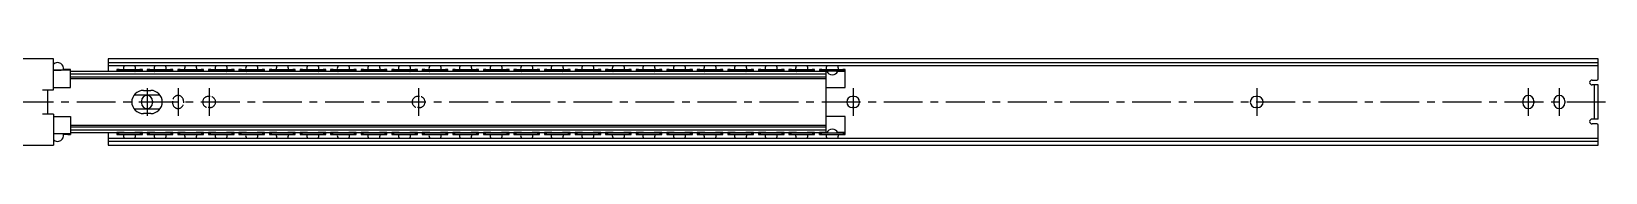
# Model space of a CAD drawing. Extents: x -3 to 1294, y -8 to 45.
# Drawn here: x 650 to 1294, y 10 to 45 of the extents above; entities that cross this region are included whole.
import ezdxf

# ---------------------------------------------------------------- set-up
doc = ezdxf.new("R2010")
doc.units = 0
doc.header["$LTSCALE"] = 0.5
doc.linetypes.add('CENTER', pattern=[50.8, 31.75, -6.35, 6.35, -6.35])
doc.linetypes.add('DASHED', pattern=[19.05, 12.7, -6.35])
for name, color, linetype in [('MSM_CENTER', 1, 'CENTER'), ('MSM_CONTINUOUS', 7, 'CONTINUOUS'), ('MSM_DASHED', 4, 'DASHED')]:
    doc.layers.add(name, color=color, linetype=linetype)

msp = doc.modelspace()

# ---------------------------------------------------------------- linework, layer by layer
at = {"layer": 'MSM_CENTER'}
for p, q in [((696.9, 33.3), (696.9, 22)), ((709.6, 33.3), (709.6, 22)), ((722.3, 33.3), (722.3, 22)), ((808, 33.3), (808, 22)), ((985.8, 33.3), (985.8, 22)), ((1150.9, 33.3), (1150.9, 22)), ((1262, 33.3), (1262, 22)), ((1274.7, 33.3), (1274.7, 22)), ((1293.6, 27.65), (46.1, 27.65))]:
    msp.add_line(p, q, dxfattribs=at)
at = {"layer": 'MSM_CONTINUOUS'}
for p, q in [((658.7, 45.3), (49.1, 45.3)), ((658.7, 32.65), (658.7, 45.3)), ((1290.6, 45.3), (681, 45.3)), ((681, 45.3), (681, 40.1)), ((1290.6, 37.15), (1290.6, 45.3)), ((665.55, 40.68), (658.7, 40.68)), ((664.55, 41.05), (662.79, 41.05)), ((665.55, 33.65), (665.55, 41)), ((974.65, 40.1), (665.55, 40.1)), ((665.55, 39.23), (974.65, 39.23)), ((681, 43.81), (1290.6, 43.81)), ((1290.6, 42.5), (681, 42.5)), ((684.5, 41), (684.5, 40.1)), ((687.55, 40.11), (684.5, 40.11)), ((685.5, 41.05), (694, 41.05)), ((694, 40.45), (685.5, 40.45)), ((695, 40.11), (691.95, 40.11)), ((695, 40.1), (695, 41)), ((697, 41), (697, 40.1)), ((700.05, 40.11), (697, 40.11)), ((698, 41.05), (706.5, 41.05)), ((706.5, 40.45), (698, 40.45)), ((707.5, 40.11), (704.45, 40.11)), ((707.5, 40.1), (707.5, 41)), ((709.5, 41), (709.5, 40.1)), ((712.55, 40.11), (709.5, 40.11)), ((710.5, 41.05), (719, 41.05)), ((719, 40.45), (710.5, 40.45)), ((720, 40.11), (716.95, 40.11)), ((720, 40.1), (720, 41)), ((722, 41), (722, 40.1)), ((725.05, 40.11), (722, 40.11)), ((723, 41.05), (731.5, 41.05)), ((731.5, 40.45), (723, 40.45)), ((732.5, 40.11), (729.45, 40.11)), ((732.5, 40.1), (732.5, 41)), ((734.5, 41), (734.5, 40.1)), ((737.55, 40.11), (734.5, 40.11)), ((735.5, 41.05), (744, 41.05)), ((744, 40.45), (735.5, 40.45)), ((745, 40.11), (741.95, 40.11)), ((745, 40.1), (745, 41)), ((747, 41), (747, 40.1)), ((750.05, 40.11), (747, 40.11)), ((748, 41.05), (756.5, 41.05)), ((756.5, 40.45), (748, 40.45)), ((757.5, 40.11), (754.45, 40.11)), ((757.5, 40.1), (757.5, 41)), ((759.5, 41), (759.5, 40.1)), ((762.55, 40.11), (759.5, 40.11)), ((760.5, 41.05), (769, 41.05)), ((769, 40.45), (760.5, 40.45)), ((770, 40.11), (766.95, 40.11)), ((770, 40.1), (770, 41)), ((772, 41), (772, 40.1)), ((775.05, 40.11), (772, 40.11)), ((773, 41.05), (781.5, 41.05)), ((781.5, 40.45), (773, 40.45)), ((782.5, 40.11), (779.45, 40.11)), ((782.5, 40.1), (782.5, 41)), ((784.5, 41), (784.5, 40.1)), ((787.55, 40.11), (784.5, 40.11)), ((785.5, 41.05), (794, 41.05)), ((794, 40.45), (785.5, 40.45)), ((795, 40.11), (791.95, 40.11)), ((795, 40.1), (795, 41)), ((797, 41), (797, 40.1)), ((800.05, 40.11), (797, 40.11)), ((798, 41.05), (806.5, 41.05)), ((806.5, 40.45), (798, 40.45)), ((807.5, 40.11), (804.45, 40.11)), ((807.5, 40.1), (807.5, 41)), ((809.5, 41), (809.5, 40.1)), ((812.55, 40.11), (809.5, 40.11)), ((810.5, 41.05), (819, 41.05)), ((819, 40.45), (810.5, 40.45)), ((820, 40.11), (816.95, 40.11)), ((820, 40.1), (820, 41)), ((822, 41), (822, 40.1)), ((825.05, 40.11), (822, 40.11)), ((823, 41.05), (831.5, 41.05)), ((831.5, 40.45), (823, 40.45)), ((832.5, 40.11), (829.45, 40.11)), ((832.5, 40.1), (832.5, 41)), ((834.5, 41), (834.5, 40.1)), ((837.55, 40.11), (834.5, 40.11)), ((835.5, 41.05), (844, 41.05)), ((844, 40.45), (835.5, 40.45)), ((845, 40.11), (841.95, 40.11)), ((845, 40.1), (845, 41)), ((847, 41), (847, 40.1)), ((850.05, 40.11), (847, 40.11)), ((848, 41.05), (856.5, 41.05)), ((856.5, 40.45), (848, 40.45)), ((857.5, 40.11), (854.45, 40.11)), ((857.5, 40.1), (857.5, 41)), ((859.5, 41), (859.5, 40.1)), ((862.55, 40.11), (859.5, 40.11)), ((860.5, 41.05), (869, 41.05)), ((869, 40.45), (860.5, 40.45)), ((870, 40.11), (866.95, 40.11)), ((870, 40.1), (870, 41)), ((872, 41), (872, 40.1)), ((875.05, 40.11), (872, 40.11)), ((873, 41.05), (881.5, 41.05)), ((881.5, 40.45), (873, 40.45)), ((882.5, 40.11), (879.45, 40.11)), ((882.5, 40.1), (882.5, 41)), ((884.5, 41), (884.5, 40.1)), ((887.55, 40.11), (884.5, 40.11)), ((885.5, 41.05), (894, 41.05)), ((894, 40.45), (885.5, 40.45)), ((895, 40.11), (891.95, 40.11)), ((895, 40.1), (895, 41)), ((897, 41), (897, 40.1)), ((900.05, 40.11), (897, 40.11)), ((898, 41.05), (906.5, 41.05)), ((906.5, 40.45), (898, 40.45)), ((907.5, 40.11), (904.45, 40.11)), ((907.5, 40.1), (907.5, 41)), ((909.5, 41), (909.5, 40.1)), ((912.55, 40.11), (909.5, 40.11)), ((910.5, 41.05), (919, 41.05)), ((919, 40.45), (910.5, 40.45)), ((920, 40.11), (916.95, 40.11)), ((920, 40.1), (920, 41)), ((922, 41), (922, 40.1)), ((925.05, 40.11), (922, 40.11)), ((923, 41.05), (931.5, 41.05)), ((931.5, 40.45), (923, 40.45)), ((932.5, 40.11), (929.45, 40.11)), ((932.5, 40.1), (932.5, 41)), ((934.5, 41), (934.5, 40.1)), ((937.55, 40.11), (934.5, 40.11)), ((935.5, 41.05), (944, 41.05)), ((944, 40.45), (935.5, 40.45)), ((945, 40.11), (941.95, 40.11)), ((945, 40.1), (945, 41)), ((947, 41), (947, 40.1)), ((950.05, 40.11), (947, 40.11)), ((948, 41.05), (956.5, 41.05)), ((956.5, 40.45), (948, 40.45)), ((957.5, 40.11), (954.45, 40.11)), ((957.5, 40.1), (957.5, 41)), ((959.5, 41), (959.5, 40.1)), ((962.55, 40.11), (959.5, 40.11)), ((960.5, 41.05), (969, 41.05)), ((969, 40.45), (960.5, 40.45)), ((970, 40.11), (966.95, 40.11)), ((970, 40.1), (970, 41)), ((972, 41), (972, 40.1)), ((972, 41), (972, 40.1)), ((975.05, 40.11), (972, 40.11)), ((973, 41.05), (981.5, 41.05)), ((981.5, 40.45), (973, 40.45)), ((974.65, 40.1), (974.65, 15.2)), ((982.5, 40.11), (979.45, 40.11)), ((982.5, 33.65), (982.5, 41)), ((654.2, 32.65), (658.7, 32.65)), ((656.2, 32.65), (656.2, 22.65)), ((658.7, 33.65), (665.55, 33.65)), ((665.55, 37.99), (974.65, 37.99)), ((665.55, 37.3), (974.65, 37.3)), ((695.4, 32.4), (698.4, 32.4)), ((974.65, 33.65), (982.5, 33.65)), ((1288.1, 36.65), (1290.1, 36.65)), ((1290.6, 34.65), (1288.1, 34.65)), ((1289.1, 20.65), (1289.1, 34.65)), ((1290.6, 20.65), (1290.6, 34.65)), ((691.72, 30.65), (702.08, 30.65)), ((694.65, 28.05), (694.65, 27.25)), ((699.15, 28.05), (699.15, 27.25)), ((986.2, 29.9), (985.4, 29.9)), ((1151.3, 29.9), (1150.5, 29.9)), ((1259.75, 28.05), (1259.75, 27.25)), ((1264.25, 28.05), (1264.25, 27.25)), ((1272.45, 28.05), (1272.45, 27.25)), ((1276.95, 28.05), (1276.95, 27.25)), ((658.7, 22.65), (654.2, 22.65)), ((658.7, 22.65), (658.7, 10)), ((658.7, 21.65), (665.55, 21.65)), ((665.55, 21.65), (665.55, 14.3)), ((702.08, 24.65), (691.72, 24.65)), ((698.4, 22.9), (695.4, 22.9)), ((982.5, 21.65), (974.65, 21.65)), ((982.5, 14.3), (982.5, 21.65)), ((986.2, 25.4), (985.4, 25.4)), ((1151.3, 25.4), (1150.5, 25.4)), ((1290.6, 20.65), (1288.1, 20.65)), ((665.55, 14.62), (658.7, 14.62)), ((664.55, 14.25), (662.79, 14.25)), ((974.65, 18), (665.55, 18)), ((974.65, 17.31), (665.55, 17.31)), ((974.65, 16.07), (665.55, 16.07)), ((665.55, 15.2), (974.65, 15.2)), ((681, 15.2), (681, 10)), ((684.5, 15.2), (684.5, 14.3)), ((687.55, 15.19), (684.5, 15.19)), ((694, 14.85), (685.5, 14.85)), ((685.5, 14.25), (694, 14.25)), ((695, 15.19), (691.95, 15.19)), ((695, 14.3), (695, 15.2)), ((697, 15.2), (697, 14.3)), ((700.05, 15.19), (697, 15.19)), ((706.5, 14.85), (698, 14.85)), ((698, 14.25), (706.5, 14.25)), ((707.5, 15.19), (704.45, 15.19)), ((707.5, 14.3), (707.5, 15.2)), ((709.5, 15.2), (709.5, 14.3)), ((712.55, 15.19), (709.5, 15.19)), ((719, 14.85), (710.5, 14.85)), ((710.5, 14.25), (719, 14.25)), ((720, 15.19), (716.95, 15.19)), ((720, 14.3), (720, 15.2)), ((722, 15.2), (722, 14.3)), ((725.05, 15.19), (722, 15.19)), ((731.5, 14.85), (723, 14.85)), ((723, 14.25), (731.5, 14.25)), ((732.5, 15.19), (729.45, 15.19)), ((732.5, 14.3), (732.5, 15.2)), ((734.5, 15.2), (734.5, 14.3)), ((737.55, 15.19), (734.5, 15.19)), ((744, 14.85), (735.5, 14.85)), ((735.5, 14.25), (744, 14.25)), ((745, 15.19), (741.95, 15.19)), ((745, 14.3), (745, 15.2)), ((747, 15.2), (747, 14.3)), ((750.05, 15.19), (747, 15.19)), ((756.5, 14.85), (748, 14.85)), ((748, 14.25), (756.5, 14.25)), ((757.5, 15.19), (754.45, 15.19)), ((757.5, 14.3), (757.5, 15.2)), ((759.5, 15.2), (759.5, 14.3)), ((762.55, 15.19), (759.5, 15.19)), ((769, 14.85), (760.5, 14.85)), ((760.5, 14.25), (769, 14.25)), ((770, 15.19), (766.95, 15.19)), ((770, 14.3), (770, 15.2)), ((772, 15.2), (772, 14.3)), ((775.05, 15.19), (772, 15.19)), ((781.5, 14.85), (773, 14.85)), ((773, 14.25), (781.5, 14.25)), ((782.5, 15.19), (779.45, 15.19)), ((782.5, 14.3), (782.5, 15.2)), ((784.5, 15.2), (784.5, 14.3)), ((787.55, 15.19), (784.5, 15.19)), ((794, 14.85), (785.5, 14.85)), ((785.5, 14.25), (794, 14.25)), ((795, 15.19), (791.95, 15.19)), ((795, 14.3), (795, 15.2)), ((797, 15.2), (797, 14.3)), ((800.05, 15.19), (797, 15.19)), ((806.5, 14.85), (798, 14.85)), ((798, 14.25), (806.5, 14.25)), ((807.5, 15.19), (804.45, 15.19)), ((807.5, 14.3), (807.5, 15.2)), ((809.5, 15.2), (809.5, 14.3)), ((812.55, 15.19), (809.5, 15.19)), ((819, 14.85), (810.5, 14.85)), ((810.5, 14.25), (819, 14.25)), ((820, 15.19), (816.95, 15.19)), ((820, 14.3), (820, 15.2)), ((822, 15.2), (822, 14.3)), ((825.05, 15.19), (822, 15.19)), ((831.5, 14.85), (823, 14.85)), ((823, 14.25), (831.5, 14.25)), ((832.5, 15.19), (829.45, 15.19)), ((832.5, 14.3), (832.5, 15.2)), ((834.5, 15.2), (834.5, 14.3)), ((837.55, 15.19), (834.5, 15.19)), ((844, 14.85), (835.5, 14.85)), ((835.5, 14.25), (844, 14.25)), ((845, 15.19), (841.95, 15.19)), ((845, 14.3), (845, 15.2)), ((847, 15.2), (847, 14.3)), ((850.05, 15.19), (847, 15.19)), ((856.5, 14.85), (848, 14.85)), ((848, 14.25), (856.5, 14.25)), ((857.5, 15.19), (854.45, 15.19)), ((857.5, 14.3), (857.5, 15.2)), ((859.5, 15.2), (859.5, 14.3)), ((862.55, 15.19), (859.5, 15.19)), ((869, 14.85), (860.5, 14.85)), ((860.5, 14.25), (869, 14.25)), ((870, 15.19), (866.95, 15.19)), ((870, 14.3), (870, 15.2)), ((872, 15.2), (872, 14.3)), ((875.05, 15.19), (872, 15.19)), ((881.5, 14.85), (873, 14.85)), ((873, 14.25), (881.5, 14.25)), ((882.5, 15.19), (879.45, 15.19)), ((882.5, 14.3), (882.5, 15.2)), ((884.5, 15.2), (884.5, 14.3)), ((887.55, 15.19), (884.5, 15.19)), ((894, 14.85), (885.5, 14.85)), ((885.5, 14.25), (894, 14.25)), ((895, 15.19), (891.95, 15.19)), ((895, 14.3), (895, 15.2)), ((897, 15.2), (897, 14.3)), ((900.05, 15.19), (897, 15.19)), ((906.5, 14.85), (898, 14.85)), ((898, 14.25), (906.5, 14.25)), ((907.5, 15.19), (904.45, 15.19)), ((907.5, 14.3), (907.5, 15.2)), ((909.5, 15.2), (909.5, 14.3)), ((912.55, 15.19), (909.5, 15.19)), ((919, 14.85), (910.5, 14.85)), ((910.5, 14.25), (919, 14.25)), ((920, 15.19), (916.95, 15.19)), ((920, 14.3), (920, 15.2)), ((922, 15.2), (922, 14.3)), ((925.05, 15.19), (922, 15.19)), ((931.5, 14.85), (923, 14.85)), ((923, 14.25), (931.5, 14.25)), ((932.5, 15.19), (929.45, 15.19)), ((932.5, 14.3), (932.5, 15.2)), ((934.5, 15.2), (934.5, 14.3)), ((937.55, 15.19), (934.5, 15.19)), ((944, 14.85), (935.5, 14.85)), ((935.5, 14.25), (944, 14.25)), ((945, 15.19), (941.95, 15.19)), ((945, 14.3), (945, 15.2)), ((947, 15.2), (947, 14.3)), ((950.05, 15.19), (947, 15.19)), ((956.5, 14.85), (948, 14.85)), ((948, 14.25), (956.5, 14.25)), ((957.5, 15.19), (954.45, 15.19)), ((957.5, 14.3), (957.5, 15.2)), ((959.5, 15.2), (959.5, 14.3)), ((962.55, 15.19), (959.5, 15.19)), ((969, 14.85), (960.5, 14.85)), ((960.5, 14.25), (969, 14.25)), ((970, 15.19), (966.95, 15.19)), ((970, 14.3), (970, 15.2)), ((972, 15.2), (972, 14.3)), ((972, 14.3), (972, 15.2)), ((975.05, 15.19), (972, 15.19)), ((981.5, 14.85), (973, 14.85)), ((973, 14.25), (981.5, 14.25)), ((982.5, 15.19), (979.45, 15.19)), ((1290.1, 18.65), (1288.1, 18.65)), ((1290.6, 10), (1290.6, 18.15)), ((49.1, 10), (658.7, 10)), ((681, 12.8), (1290.6, 12.8)), ((1290.6, 11.49), (681, 11.49)), ((681, 10), (1290.6, 10))]:
    msp.add_line(p, q, dxfattribs=at)
for centre, radius, start, end in [((660.3, 41.3), 2.5, 348.88453, 129.79192), ((660.3, 68.71), 28, 266.72368, 275.02691), ((664.8, 36.23), 4.82, 81.04474, 92.96342), ((685.25, 36.23), 4.82, 87.0364, 98.95534), ((685.25, 35.63), 4.82, 87.0364, 98.95534), ((689.75, 41.3), 2.5, 151.3146, 185.73918), ((689.75, 14.19), 26.17, 85.01229, 94.98771), ((689.75, 41.3), 2.5, 204.46278, 208.68539), ((689.75, 41.3), 2.5, 354.26082, 28.6854), ((689.75, 41.3), 2.5, 331.31461, 335.53722), ((694.25, 36.23), 4.82, 81.04466, 92.9636), ((694.25, 35.63), 4.82, 81.04466, 92.9636), ((697.75, 36.23), 4.82, 87.0364, 98.95534), ((697.75, 35.63), 4.82, 87.0364, 98.95534), ((702.25, 41.3), 2.5, 151.3146, 185.73918), ((702.25, 14.19), 26.17, 85.01229, 94.98771), ((702.25, 41.3), 2.5, 204.46278, 208.68539), ((702.25, 41.3), 2.5, 354.26082, 28.6854), ((702.25, 41.3), 2.5, 331.31461, 335.53722), ((706.75, 36.23), 4.82, 81.04466, 92.9636), ((706.75, 35.63), 4.82, 81.04466, 92.9636), ((710.25, 36.23), 4.82, 87.0364, 98.95534), ((710.25, 35.63), 4.82, 87.0364, 98.95534), ((714.75, 41.3), 2.5, 151.3146, 185.73918), ((714.75, 14.19), 26.17, 85.01229, 94.98771), ((714.75, 41.3), 2.5, 204.46278, 208.68539), ((714.75, 41.3), 2.5, 354.26082, 28.6854), ((714.75, 41.3), 2.5, 331.31461, 335.53722), ((719.25, 36.23), 4.82, 81.04466, 92.9636), ((719.25, 35.63), 4.82, 81.04466, 92.9636), ((722.75, 36.23), 4.82, 87.0364, 98.95534), ((722.75, 35.63), 4.82, 87.0364, 98.95534), ((727.25, 41.3), 2.5, 151.3146, 185.73918), ((727.25, 14.19), 26.17, 85.01229, 94.98771), ((727.25, 41.3), 2.5, 204.46278, 208.68539), ((727.25, 41.3), 2.5, 354.26082, 28.6854), ((727.25, 41.3), 2.5, 331.31461, 335.53722), ((731.75, 36.23), 4.82, 81.04466, 92.9636), ((731.75, 35.63), 4.82, 81.04466, 92.9636), ((735.25, 36.23), 4.82, 87.0364, 98.95534), ((735.25, 35.63), 4.82, 87.0364, 98.95534), ((739.75, 41.3), 2.5, 151.3146, 185.73918), ((739.75, 14.19), 26.17, 85.01229, 94.98771), ((739.75, 41.3), 2.5, 204.46278, 208.68539), ((739.75, 41.3), 2.5, 354.26082, 28.6854), ((739.75, 41.3), 2.5, 331.31461, 335.53722), ((744.25, 36.23), 4.82, 81.04466, 92.9636), ((744.25, 35.63), 4.82, 81.04466, 92.9636), ((747.75, 36.23), 4.82, 87.0364, 98.95534), ((747.75, 35.63), 4.82, 87.0364, 98.95534), ((752.25, 41.3), 2.5, 151.3146, 185.73918), ((752.25, 14.19), 26.17, 85.01229, 94.98771), ((752.25, 41.3), 2.5, 204.46278, 208.68539), ((752.25, 41.3), 2.5, 354.26082, 28.6854), ((752.25, 41.3), 2.5, 331.31461, 335.53722), ((756.75, 36.23), 4.82, 81.04466, 92.9636), ((756.75, 35.63), 4.82, 81.04466, 92.9636), ((760.25, 36.23), 4.82, 87.0364, 98.95534), ((760.25, 35.63), 4.82, 87.0364, 98.95534), ((764.75, 41.3), 2.5, 151.3146, 185.73918), ((764.75, 14.19), 26.17, 85.01229, 94.98771), ((764.75, 41.3), 2.5, 204.46278, 208.68539), ((764.75, 41.3), 2.5, 354.26082, 28.6854), ((764.75, 41.3), 2.5, 331.31461, 335.53722), ((769.25, 36.23), 4.82, 81.04466, 92.9636), ((769.25, 35.63), 4.82, 81.04466, 92.9636), ((772.75, 36.23), 4.82, 87.0364, 98.95534), ((772.75, 35.63), 4.82, 87.0364, 98.95534), ((777.25, 41.3), 2.5, 151.3146, 185.73918), ((777.25, 14.19), 26.17, 85.01229, 94.98771), ((777.25, 41.3), 2.5, 204.46278, 208.68539), ((777.25, 41.3), 2.5, 354.26082, 28.6854), ((777.25, 41.3), 2.5, 331.31461, 335.53722), ((781.75, 36.23), 4.82, 81.04466, 92.9636), ((781.75, 35.63), 4.82, 81.04466, 92.9636), ((785.25, 36.23), 4.82, 87.0364, 98.95534), ((785.25, 35.63), 4.82, 87.0364, 98.95534), ((789.75, 41.3), 2.5, 151.3146, 185.73918), ((789.75, 14.19), 26.17, 85.01229, 94.98771), ((789.75, 41.3), 2.5, 204.46278, 208.68539), ((789.75, 41.3), 2.5, 354.26082, 28.6854), ((789.75, 41.3), 2.5, 331.31461, 335.53722), ((794.25, 36.23), 4.82, 81.04466, 92.9636), ((794.25, 35.63), 4.82, 81.04466, 92.9636), ((797.75, 36.23), 4.82, 87.0364, 98.95534), ((797.75, 35.63), 4.82, 87.0364, 98.95534), ((802.25, 41.3), 2.5, 151.3146, 185.73918), ((802.25, 14.19), 26.17, 85.01229, 94.98771), ((802.25, 41.3), 2.5, 204.46278, 208.68539), ((802.25, 41.3), 2.5, 354.26082, 28.6854), ((802.25, 41.3), 2.5, 331.31461, 335.53722), ((806.75, 36.23), 4.82, 81.04466, 92.9636), ((806.75, 35.63), 4.82, 81.04466, 92.9636), ((810.25, 36.23), 4.82, 87.0364, 98.95534), ((810.25, 35.63), 4.82, 87.0364, 98.95534), ((814.75, 41.3), 2.5, 151.3146, 185.73918), ((814.75, 14.19), 26.17, 85.01229, 94.98771), ((814.75, 41.3), 2.5, 204.46278, 208.68539), ((814.75, 41.3), 2.5, 354.26082, 28.6854), ((814.75, 41.3), 2.5, 331.31461, 335.53722), ((819.25, 36.23), 4.82, 81.04466, 92.9636), ((819.25, 35.63), 4.82, 81.04466, 92.9636), ((822.75, 36.23), 4.82, 87.0364, 98.95534), ((822.75, 35.63), 4.82, 87.0364, 98.95534), ((827.25, 41.3), 2.5, 151.3146, 185.73918), ((827.25, 14.19), 26.17, 85.01229, 94.98771), ((827.25, 41.3), 2.5, 204.46278, 208.68539), ((827.25, 41.3), 2.5, 354.26082, 28.6854), ((827.25, 41.3), 2.5, 331.31461, 335.53722), ((831.75, 36.23), 4.82, 81.04466, 92.9636), ((831.75, 35.63), 4.82, 81.04466, 92.9636), ((835.25, 36.23), 4.82, 87.0364, 98.95534), ((835.25, 35.63), 4.82, 87.0364, 98.95534), ((839.75, 41.3), 2.5, 151.3146, 185.73918), ((839.75, 14.19), 26.17, 85.01229, 94.98771), ((839.75, 41.3), 2.5, 204.46278, 208.68539), ((839.75, 41.3), 2.5, 354.26082, 28.6854), ((839.75, 41.3), 2.5, 331.31461, 335.53722), ((844.25, 36.23), 4.82, 81.04466, 92.9636), ((844.25, 35.63), 4.82, 81.04466, 92.9636), ((847.75, 36.23), 4.82, 87.0364, 98.95534), ((847.75, 35.63), 4.82, 87.0364, 98.95534), ((852.25, 41.3), 2.5, 151.3146, 185.73918), ((852.25, 14.19), 26.17, 85.01229, 94.98771), ((852.25, 41.3), 2.5, 204.46278, 208.68539), ((852.25, 41.3), 2.5, 354.26082, 28.6854), ((852.25, 41.3), 2.5, 331.31461, 335.53722), ((856.75, 36.23), 4.82, 81.04466, 92.9636), ((856.75, 35.63), 4.82, 81.04466, 92.9636), ((860.25, 36.23), 4.82, 87.0364, 98.95534), ((860.25, 35.63), 4.82, 87.0364, 98.95534), ((864.75, 41.3), 2.5, 151.3146, 185.73918), ((864.75, 14.19), 26.17, 85.01229, 94.98771), ((864.75, 41.3), 2.5, 204.46278, 208.68539), ((864.75, 41.3), 2.5, 354.26082, 28.6854), ((864.75, 41.3), 2.5, 331.31461, 335.53722), ((869.25, 36.23), 4.82, 81.04466, 92.9636), ((869.25, 35.63), 4.82, 81.04466, 92.9636), ((872.75, 36.23), 4.82, 87.0364, 98.95534), ((872.75, 35.63), 4.82, 87.0364, 98.95534), ((877.25, 41.3), 2.5, 151.3146, 185.73918), ((877.25, 14.19), 26.17, 85.01229, 94.98771), ((877.25, 41.3), 2.5, 204.46278, 208.68539), ((877.25, 41.3), 2.5, 354.26082, 28.6854), ((877.25, 41.3), 2.5, 331.31461, 335.53722), ((881.75, 36.23), 4.82, 81.04466, 92.9636), ((881.75, 35.63), 4.82, 81.04466, 92.9636), ((885.25, 36.23), 4.82, 87.0364, 98.95534), ((885.25, 35.63), 4.82, 87.0364, 98.95534), ((889.75, 41.3), 2.5, 151.3146, 185.73918), ((889.75, 14.19), 26.17, 85.01229, 94.98771), ((889.75, 41.3), 2.5, 204.46278, 208.68539), ((889.75, 41.3), 2.5, 354.26082, 28.6854), ((889.75, 41.3), 2.5, 331.31461, 335.53722), ((894.25, 36.23), 4.82, 81.04466, 92.9636), ((894.25, 35.63), 4.82, 81.04466, 92.9636), ((897.75, 36.23), 4.82, 87.0364, 98.95534), ((897.75, 35.63), 4.82, 87.0364, 98.95534), ((902.25, 41.3), 2.5, 151.3146, 185.73918), ((902.25, 14.19), 26.17, 85.01229, 94.98771), ((902.25, 41.3), 2.5, 204.46278, 208.68539), ((902.25, 41.3), 2.5, 354.26082, 28.6854), ((902.25, 41.3), 2.5, 331.31461, 335.53722), ((906.75, 36.23), 4.82, 81.04466, 92.9636), ((906.75, 35.63), 4.82, 81.04466, 92.9636), ((910.25, 36.23), 4.82, 87.0364, 98.95534), ((910.25, 35.63), 4.82, 87.0364, 98.95534), ((914.75, 41.3), 2.5, 151.3146, 185.73918), ((914.75, 14.19), 26.17, 85.01229, 94.98771), ((914.75, 41.3), 2.5, 204.46278, 208.68539), ((914.75, 41.3), 2.5, 354.26082, 28.6854), ((914.75, 41.3), 2.5, 331.31461, 335.53722), ((919.25, 36.23), 4.82, 81.04466, 92.9636), ((919.25, 35.63), 4.82, 81.04466, 92.9636), ((922.75, 36.23), 4.82, 87.0364, 98.95534), ((922.75, 35.63), 4.82, 87.0364, 98.95534), ((927.25, 41.3), 2.5, 151.3146, 185.73918), ((927.25, 14.19), 26.17, 85.01229, 94.98771), ((927.25, 41.3), 2.5, 204.46278, 208.68539), ((927.25, 41.3), 2.5, 354.26082, 28.6854), ((927.25, 41.3), 2.5, 331.31461, 335.53722), ((931.75, 36.23), 4.82, 81.04466, 92.9636), ((931.75, 35.63), 4.82, 81.04466, 92.9636), ((935.25, 36.23), 4.82, 87.0364, 98.95534), ((935.25, 35.63), 4.82, 87.0364, 98.95534), ((939.75, 41.3), 2.5, 151.3146, 185.73918), ((939.75, 14.19), 26.17, 85.01229, 94.98771), ((939.75, 41.3), 2.5, 204.46278, 208.68539), ((939.75, 41.3), 2.5, 354.26082, 28.6854), ((939.75, 41.3), 2.5, 331.31461, 335.53722), ((944.25, 36.23), 4.82, 81.04466, 92.9636), ((944.25, 35.63), 4.82, 81.04466, 92.9636), ((947.75, 36.23), 4.82, 87.0364, 98.95534), ((947.75, 35.63), 4.82, 87.0364, 98.95534), ((952.25, 41.3), 2.5, 151.3146, 185.73918), ((952.25, 14.19), 26.17, 85.01229, 94.98771), ((952.25, 41.3), 2.5, 204.46278, 208.68539), ((952.25, 41.3), 2.5, 354.26082, 28.6854), ((952.25, 41.3), 2.5, 331.31461, 335.53722), ((956.75, 36.23), 4.82, 81.04466, 92.9636), ((956.75, 35.63), 4.82, 81.04466, 92.9636), ((960.25, 36.23), 4.82, 87.0364, 98.95534), ((960.25, 35.63), 4.82, 87.0364, 98.95534), ((964.75, 41.3), 2.5, 151.3146, 185.73918), ((964.75, 14.19), 26.17, 85.01229, 94.98771), ((964.75, 41.3), 2.5, 204.46278, 208.68539), ((964.75, 41.3), 2.5, 354.26082, 28.6854), ((964.75, 41.3), 2.5, 331.31461, 335.53722), ((969.25, 36.23), 4.82, 81.04466, 92.9636), ((969.25, 35.63), 4.82, 81.04466, 92.9636), ((972.75, 36.23), 4.82, 87.0364, 98.95534), ((972.75, 35.63), 4.82, 87.0364, 98.95534), ((977.25, 41.3), 2.5, 151.3146, 185.73918), ((977.25, 14.19), 26.17, 85.01229, 94.98771), ((977.25, 41.3), 2.5, 204.46278, 335.53722), ((977.25, 41.3), 2.5, 354.26082, 28.6854), ((981.75, 36.23), 4.82, 81.04466, 92.9636), ((981.75, 35.63), 4.82, 81.04466, 92.9636), ((695.4, 27.65), 4.75, 90, 270), ((698.4, 27.65), 4.75, 270, 90), ((1288.1, 35.65), 1, 90, 270), ((1290.1, 37.15), 0.5, 270, 0), ((696.9, 28.05), 2.25, 0, 180), ((696.9, 27.25), 2.25, 180, 0), ((985.4, 27.65), 2.25, 90, 270), ((986.2, 27.65), 2.25, 270, 90), ((1150.5, 27.65), 2.25, 90, 270), ((1151.3, 27.65), 2.25, 270, 90), ((1262, 28.05), 2.25, 0, 180), ((1262, 27.25), 2.25, 180, 0), ((1274.7, 28.05), 2.25, 0, 180), ((1274.7, 27.25), 2.25, 180, 0), ((1288.1, 19.65), 1, 90, 270), ((660.3, -13.41), 28, 84.97309, 93.27632), ((660.3, 14), 2.5, 230.20808, 11.11547), ((664.8, 19.07), 4.82, 267.03658, 278.95526), ((685.25, 19.67), 4.82, 261.04466, 272.9636), ((685.25, 19.07), 4.82, 261.04466, 272.9636), ((689.75, 14), 2.5, 174.26082, 208.6854), ((689.75, 14), 2.5, 151.31461, 155.53722), ((689.75, 41.11), 26.17, 265.01229, 274.98771), ((689.75, 14), 2.5, 24.46278, 28.68539), ((689.75, 14), 2.5, 331.3146, 5.73918), ((694.25, 19.67), 4.82, 267.0364, 278.95534), ((694.25, 19.07), 4.82, 267.0364, 278.95534), ((697.75, 19.67), 4.82, 261.04466, 272.9636), ((697.75, 19.07), 4.82, 261.04466, 272.9636), ((702.25, 14), 2.5, 174.26082, 208.6854), ((702.25, 14), 2.5, 151.31461, 155.53722), ((702.25, 41.11), 26.17, 265.01229, 274.98771), ((702.25, 14), 2.5, 24.46278, 28.68539), ((702.25, 14), 2.5, 331.3146, 5.73918), ((706.75, 19.67), 4.82, 267.0364, 278.95534), ((706.75, 19.07), 4.82, 267.0364, 278.95534), ((710.25, 19.67), 4.82, 261.04466, 272.9636), ((710.25, 19.07), 4.82, 261.04466, 272.9636), ((714.75, 14), 2.5, 174.26082, 208.6854), ((714.75, 14), 2.5, 151.31461, 155.53722), ((714.75, 41.11), 26.17, 265.01229, 274.98771), ((714.75, 14), 2.5, 24.46278, 28.68539), ((714.75, 14), 2.5, 331.3146, 5.73918), ((719.25, 19.67), 4.82, 267.0364, 278.95534), ((719.25, 19.07), 4.82, 267.0364, 278.95534), ((722.75, 19.67), 4.82, 261.04466, 272.9636), ((722.75, 19.07), 4.82, 261.04466, 272.9636), ((727.25, 14), 2.5, 174.26082, 208.6854), ((727.25, 14), 2.5, 151.31461, 155.53722), ((727.25, 41.11), 26.17, 265.01229, 274.98771), ((727.25, 14), 2.5, 24.46278, 28.68539), ((727.25, 14), 2.5, 331.3146, 5.73918), ((731.75, 19.67), 4.82, 267.0364, 278.95534), ((731.75, 19.07), 4.82, 267.0364, 278.95534), ((735.25, 19.67), 4.82, 261.04466, 272.9636), ((735.25, 19.07), 4.82, 261.04466, 272.9636), ((739.75, 14), 2.5, 174.26082, 208.6854), ((739.75, 14), 2.5, 151.31461, 155.53722), ((739.75, 41.11), 26.17, 265.01229, 274.98771), ((739.75, 14), 2.5, 24.46278, 28.68539), ((739.75, 14), 2.5, 331.3146, 5.73918), ((744.25, 19.67), 4.82, 267.0364, 278.95534), ((744.25, 19.07), 4.82, 267.0364, 278.95534), ((747.75, 19.67), 4.82, 261.04466, 272.9636), ((747.75, 19.07), 4.82, 261.04466, 272.9636), ((752.25, 14), 2.5, 174.26082, 208.6854), ((752.25, 14), 2.5, 151.31461, 155.53722), ((752.25, 41.11), 26.17, 265.01229, 274.98771), ((752.25, 14), 2.5, 24.46278, 28.68539), ((752.25, 14), 2.5, 331.3146, 5.73918), ((756.75, 19.67), 4.82, 267.0364, 278.95534), ((756.75, 19.07), 4.82, 267.0364, 278.95534), ((760.25, 19.67), 4.82, 261.04466, 272.9636), ((760.25, 19.07), 4.82, 261.04466, 272.9636), ((764.75, 14), 2.5, 174.26082, 208.6854), ((764.75, 14), 2.5, 151.31461, 155.53722), ((764.75, 41.11), 26.17, 265.01229, 274.98771), ((764.75, 14), 2.5, 24.46278, 28.68539), ((764.75, 14), 2.5, 331.3146, 5.73918), ((769.25, 19.67), 4.82, 267.0364, 278.95534), ((769.25, 19.07), 4.82, 267.0364, 278.95534), ((772.75, 19.67), 4.82, 261.04466, 272.9636), ((772.75, 19.07), 4.82, 261.04466, 272.9636), ((777.25, 14), 2.5, 174.26082, 208.6854), ((777.25, 14), 2.5, 151.31461, 155.53722), ((777.25, 41.11), 26.17, 265.01229, 274.98771), ((777.25, 14), 2.5, 24.46278, 28.68539), ((777.25, 14), 2.5, 331.3146, 5.73918), ((781.75, 19.67), 4.82, 267.0364, 278.95534), ((781.75, 19.07), 4.82, 267.0364, 278.95534), ((785.25, 19.67), 4.82, 261.04466, 272.9636), ((785.25, 19.07), 4.82, 261.04466, 272.9636), ((789.75, 14), 2.5, 174.26082, 208.6854), ((789.75, 14), 2.5, 151.31461, 155.53722), ((789.75, 41.11), 26.17, 265.01229, 274.98771), ((789.75, 14), 2.5, 24.46278, 28.68539), ((789.75, 14), 2.5, 331.3146, 5.73918), ((794.25, 19.67), 4.82, 267.0364, 278.95534), ((794.25, 19.07), 4.82, 267.0364, 278.95534), ((797.75, 19.67), 4.82, 261.04466, 272.9636), ((797.75, 19.07), 4.82, 261.04466, 272.9636), ((802.25, 14), 2.5, 174.26082, 208.6854), ((802.25, 14), 2.5, 151.31461, 155.53722), ((802.25, 41.11), 26.17, 265.01229, 274.98771), ((802.25, 14), 2.5, 24.46278, 28.68539), ((802.25, 14), 2.5, 331.3146, 5.73918), ((806.75, 19.67), 4.82, 267.0364, 278.95534), ((806.75, 19.07), 4.82, 267.0364, 278.95534), ((810.25, 19.67), 4.82, 261.04466, 272.9636), ((810.25, 19.07), 4.82, 261.04466, 272.9636), ((814.75, 14), 2.5, 174.26082, 208.6854), ((814.75, 14), 2.5, 151.31461, 155.53722), ((814.75, 41.11), 26.17, 265.01229, 274.98771), ((814.75, 14), 2.5, 24.46278, 28.68539), ((814.75, 14), 2.5, 331.3146, 5.73918), ((819.25, 19.67), 4.82, 267.0364, 278.95534), ((819.25, 19.07), 4.82, 267.0364, 278.95534), ((822.75, 19.67), 4.82, 261.04466, 272.9636), ((822.75, 19.07), 4.82, 261.04466, 272.9636), ((827.25, 14), 2.5, 174.26082, 208.6854), ((827.25, 14), 2.5, 151.31461, 155.53722), ((827.25, 41.11), 26.17, 265.01229, 274.98771), ((827.25, 14), 2.5, 24.46278, 28.68539), ((827.25, 14), 2.5, 331.3146, 5.73918), ((831.75, 19.67), 4.82, 267.0364, 278.95534), ((831.75, 19.07), 4.82, 267.0364, 278.95534), ((835.25, 19.67), 4.82, 261.04466, 272.9636), ((835.25, 19.07), 4.82, 261.04466, 272.9636), ((839.75, 14), 2.5, 174.26082, 208.6854), ((839.75, 14), 2.5, 151.31461, 155.53722), ((839.75, 41.11), 26.17, 265.01229, 274.98771), ((839.75, 14), 2.5, 24.46278, 28.68539), ((839.75, 14), 2.5, 331.3146, 5.73918), ((844.25, 19.67), 4.82, 267.0364, 278.95534), ((844.25, 19.07), 4.82, 267.0364, 278.95534), ((847.75, 19.67), 4.82, 261.04466, 272.9636), ((847.75, 19.07), 4.82, 261.04466, 272.9636), ((852.25, 14), 2.5, 174.26082, 208.6854), ((852.25, 14), 2.5, 151.31461, 155.53722), ((852.25, 41.11), 26.17, 265.01229, 274.98771), ((852.25, 14), 2.5, 24.46278, 28.68539), ((852.25, 14), 2.5, 331.3146, 5.73918), ((856.75, 19.67), 4.82, 267.0364, 278.95534), ((856.75, 19.07), 4.82, 267.0364, 278.95534), ((860.25, 19.67), 4.82, 261.04466, 272.9636), ((860.25, 19.07), 4.82, 261.04466, 272.9636), ((864.75, 14), 2.5, 174.26082, 208.6854), ((864.75, 14), 2.5, 151.31461, 155.53722), ((864.75, 41.11), 26.17, 265.01229, 274.98771), ((864.75, 14), 2.5, 24.46278, 28.68539), ((864.75, 14), 2.5, 331.3146, 5.73918), ((869.25, 19.67), 4.82, 267.0364, 278.95534), ((869.25, 19.07), 4.82, 267.0364, 278.95534), ((872.75, 19.67), 4.82, 261.04466, 272.9636), ((872.75, 19.07), 4.82, 261.04466, 272.9636), ((877.25, 14), 2.5, 174.26082, 208.6854), ((877.25, 14), 2.5, 151.31461, 155.53722), ((877.25, 41.11), 26.17, 265.01229, 274.98771), ((877.25, 14), 2.5, 24.46278, 28.68539), ((877.25, 14), 2.5, 331.3146, 5.73918), ((881.75, 19.67), 4.82, 267.0364, 278.95534), ((881.75, 19.07), 4.82, 267.0364, 278.95534), ((885.25, 19.67), 4.82, 261.04466, 272.9636), ((885.25, 19.07), 4.82, 261.04466, 272.9636), ((889.75, 14), 2.5, 174.26082, 208.6854), ((889.75, 14), 2.5, 151.31461, 155.53722), ((889.75, 41.11), 26.17, 265.01229, 274.98771), ((889.75, 14), 2.5, 24.46278, 28.68539), ((889.75, 14), 2.5, 331.3146, 5.73918), ((894.25, 19.67), 4.82, 267.0364, 278.95534), ((894.25, 19.07), 4.82, 267.0364, 278.95534), ((897.75, 19.67), 4.82, 261.04466, 272.9636), ((897.75, 19.07), 4.82, 261.04466, 272.9636), ((902.25, 14), 2.5, 174.26082, 208.6854), ((902.25, 14), 2.5, 151.31461, 155.53722), ((902.25, 41.11), 26.17, 265.01229, 274.98771), ((902.25, 14), 2.5, 24.46278, 28.68539), ((902.25, 14), 2.5, 331.3146, 5.73918), ((906.75, 19.67), 4.82, 267.0364, 278.95534), ((906.75, 19.07), 4.82, 267.0364, 278.95534), ((910.25, 19.67), 4.82, 261.04466, 272.9636), ((910.25, 19.07), 4.82, 261.04466, 272.9636), ((914.75, 14), 2.5, 174.26082, 208.6854), ((914.75, 14), 2.5, 151.31461, 155.53722), ((914.75, 41.11), 26.17, 265.01229, 274.98771), ((914.75, 14), 2.5, 24.46278, 28.68539), ((914.75, 14), 2.5, 331.3146, 5.73918), ((919.25, 19.67), 4.82, 267.0364, 278.95534), ((919.25, 19.07), 4.82, 267.0364, 278.95534), ((922.75, 19.67), 4.82, 261.04466, 272.9636), ((922.75, 19.07), 4.82, 261.04466, 272.9636), ((927.25, 14), 2.5, 174.26082, 208.6854), ((927.25, 14), 2.5, 151.31461, 155.53722), ((927.25, 41.11), 26.17, 265.01229, 274.98771), ((927.25, 14), 2.5, 24.46278, 28.68539), ((927.25, 14), 2.5, 331.3146, 5.73918), ((931.75, 19.67), 4.82, 267.0364, 278.95534), ((931.75, 19.07), 4.82, 267.0364, 278.95534), ((935.25, 19.67), 4.82, 261.04466, 272.9636), ((935.25, 19.07), 4.82, 261.04466, 272.9636), ((939.75, 14), 2.5, 174.26082, 208.6854), ((939.75, 14), 2.5, 151.31461, 155.53722), ((939.75, 41.11), 26.17, 265.01229, 274.98771), ((939.75, 14), 2.5, 24.46278, 28.68539), ((939.75, 14), 2.5, 331.3146, 5.73918), ((944.25, 19.67), 4.82, 267.0364, 278.95534), ((944.25, 19.07), 4.82, 267.0364, 278.95534), ((947.75, 19.67), 4.82, 261.04466, 272.9636), ((947.75, 19.07), 4.82, 261.04466, 272.9636), ((952.25, 14), 2.5, 174.26082, 208.6854), ((952.25, 14), 2.5, 151.31461, 155.53722), ((952.25, 41.11), 26.17, 265.01229, 274.98771), ((952.25, 14), 2.5, 24.46278, 28.68539), ((952.25, 14), 2.5, 331.3146, 5.73918), ((956.75, 19.67), 4.82, 267.0364, 278.95534), ((956.75, 19.07), 4.82, 267.0364, 278.95534), ((960.25, 19.67), 4.82, 261.04466, 272.9636), ((960.25, 19.07), 4.82, 261.04466, 272.9636), ((964.75, 14), 2.5, 174.26082, 208.6854), ((964.75, 14), 2.5, 151.31461, 155.53722), ((964.75, 41.11), 26.17, 265.01229, 274.98771), ((964.75, 14), 2.5, 24.46278, 28.68539), ((964.75, 14), 2.5, 331.3146, 5.73918), ((969.25, 19.67), 4.82, 267.0364, 278.95534), ((969.25, 19.07), 4.82, 267.0364, 278.95534), ((972.75, 19.67), 4.82, 261.04466, 272.9636), ((972.75, 19.07), 4.82, 261.04466, 272.9636), ((977.25, 14), 2.5, 174.26082, 208.6854), ((977.25, 14), 2.5, 24.46278, 155.53722), ((977.25, 41.11), 26.17, 265.01229, 274.98771), ((977.25, 14), 2.5, 331.3146, 5.73918), ((981.75, 19.67), 4.82, 267.0364, 278.95534), ((981.75, 19.07), 4.82, 267.0364, 278.95534), ((1290.1, 18.15), 0.5, 0, 90)]:
    msp.add_arc(centre, radius, start, end, dxfattribs=at)
at = {"layer": 'MSM_DASHED'}
for p, q in [((707.35, 28.05), (707.35, 27.25)), ((711.85, 28.05), (711.85, 27.25)), ((722.7, 29.9), (721.9, 29.9)), ((808.4, 29.9), (807.6, 29.9)), ((722.7, 25.4), (721.9, 25.4)), ((808.4, 25.4), (807.6, 25.4))]:
    msp.add_line(p, q, dxfattribs=at)
for centre, start, end in [((709.6, 28.05), 0, 180), ((709.6, 27.25), 180, 0), ((721.9, 27.65), 90, 270), ((722.7, 27.65), 270, 90), ((807.6, 27.65), 90, 270), ((808.4, 27.65), 270, 90)]:
    msp.add_arc(centre, 2.25, start, end, dxfattribs=at)

doc.saveas('drawing.dxf')
